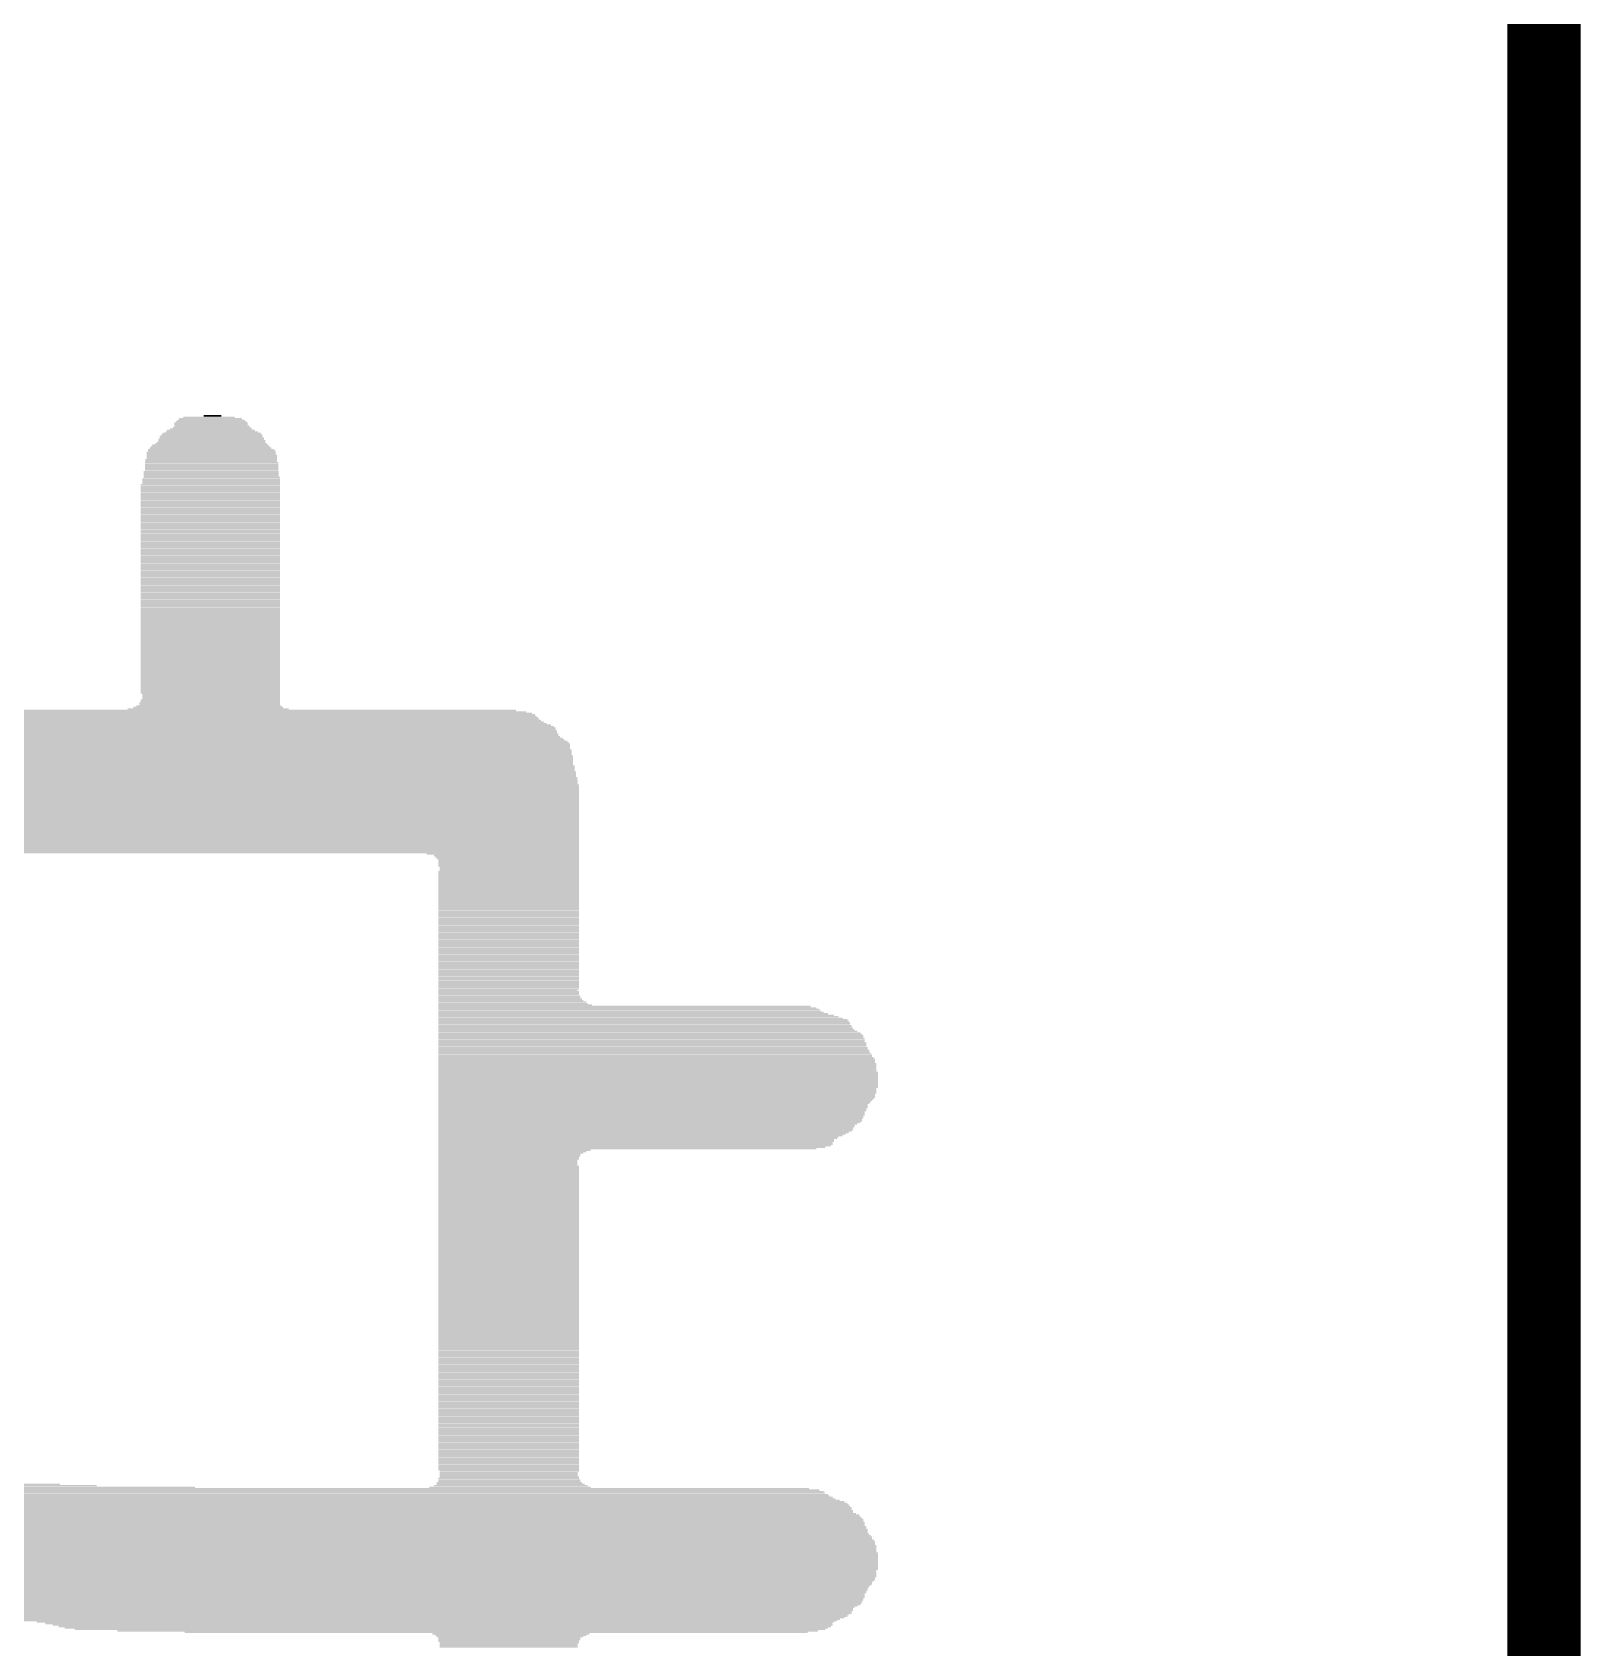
# Model space of a CAD drawing. Extents: x -10.8 to 30.8, y -20.2 to 41.7.
# Drawn here: x 22.78 to 25.463, y 27.327 to 30.126 of the extents above; entities that cross this region are included whole.
import ezdxf

# ---------------------------------------------------------------- set-up
doc = ezdxf.new("R2010")
doc.units = 0
doc.layers.add('21', color=253, linetype='CONTINUOUS')

# ---------------------------------------------------------------- blocks, each defined once
blk = doc.blocks.new('RECT')
blk.add_solid([(-0.5, -0.5), (0.5, -0.5), (-0.5, 0.5), (0.5, 0.5)])

msp = doc.modelspace()

# ---------------------------------------------------------------- linework, layer by layer
at = {"layer": '21', "const_width": 0.127}
msp.add_lwpolyline([(25.4, 35.56), (25.4, -15.24)], dxfattribs=at)

# ---------------------------------------------------------------- block references
at = {"layer": '21', "yscale": 0.0025}
for p, xscale in [((23.0899, 29.4513), 0.1219), ((23.0899, 29.4538), 0.1168), ((23.0886, 29.4564), 0.1092), ((23.0861, 29.4589), 0.0889), ((23.0924, 29.4615), 0.0305), ((23.0911, 29.4234), 0.1803), ((23.0899, 29.4259), 0.1778), ((23.0911, 29.4284), 0.1753), ((23.0911, 29.431), 0.1702), ((23.0911, 29.4335), 0.16), ((23.0899, 29.4361), 0.1524), ((23.0899, 29.4386), 0.1422), ((23.0911, 29.4411), 0.1346), ((23.0899, 29.4488), 0.127), ((23.0899, 29.4462), 0.127), ((23.0911, 29.4437), 0.1295), ((23.0899, 29.398), 0.2235), ((23.0899, 29.3954), 0.2235), ((23.0911, 29.4005), 0.221), ((23.0899, 29.403), 0.2184), ((23.0886, 29.4056), 0.2108), ((23.0886, 29.4081), 0.2057), ((23.0886, 29.4107), 0.2007), ((23.0899, 29.4132), 0.193), ((23.0899, 29.4157), 0.188), ((23.0911, 29.4183), 0.1854), ((23.0899, 29.4208), 0.1829), ((23.0899, 29.3853), 0.2286), ((23.0899, 29.3827), 0.2286), ((23.0911, 29.3802), 0.2311), ((23.0911, 29.3776), 0.2311), ((23.0911, 29.3751), 0.2311), ((23.0911, 29.3726), 0.2311), ((23.0911, 29.37), 0.2311), ((23.0911, 29.3675), 0.2311), ((23.0911, 29.3929), 0.2261), ((23.0911, 29.3903), 0.2261), ((23.0911, 29.3878), 0.2261), ((23.0886, 29.3421), 0.2413), ((23.0886, 29.3395), 0.2413), ((23.0899, 29.3522), 0.2388), ((23.0899, 29.3497), 0.2388), ((23.0899, 29.3472), 0.2388), ((23.0899, 29.3446), 0.2388), ((23.0911, 29.3548), 0.2362), ((23.0899, 29.3649), 0.2337), ((23.0899, 29.3624), 0.2337), ((23.0899, 29.3599), 0.2337), ((23.0899, 29.3573), 0.2337), ((23.0886, 29.337), 0.2413), ((23.0886, 29.3345), 0.2413), ((23.0886, 29.3319), 0.2413), ((23.0886, 29.3294), 0.2413), ((23.0886, 29.3268), 0.2413), ((23.0886, 29.3243), 0.2413), ((23.0886, 29.3218), 0.2413), ((23.0886, 29.3192), 0.2413), ((23.0886, 29.3167), 0.2413), ((23.0886, 29.3141), 0.2413), ((23.0886, 29.3116), 0.2413), ((23.0886, 29.3091), 0.2413), ((23.0886, 29.3065), 0.2413), ((23.0886, 29.304), 0.2413), ((23.0886, 29.3014), 0.2413), ((23.0886, 29.2989), 0.2413), ((23.0886, 29.2964), 0.2413), ((23.0886, 29.2938), 0.2413), ((23.0886, 29.2913), 0.2413), ((23.0886, 29.2887), 0.2413), ((23.0886, 29.2862), 0.2413), ((23.0886, 29.2837), 0.2413), ((23.0886, 29.2811), 0.2413), ((23.0886, 29.2786), 0.2413), ((23.0886, 29.276), 0.2413), ((23.0886, 29.2735), 0.2413), ((23.0886, 29.271), 0.2413), ((23.0886, 29.2684), 0.2413), ((23.0886, 29.2659), 0.2413), ((23.0886, 29.2633), 0.2413), ((23.0886, 29.2608), 0.2413), ((23.0886, 29.2583), 0.2413), ((23.0886, 29.2557), 0.2413), ((23.0886, 29.2532), 0.2413), ((23.0886, 29.2506), 0.2413), ((23.0886, 29.2481), 0.2413), ((23.0886, 29.2456), 0.2413), ((23.0886, 29.243), 0.2413), ((23.0886, 29.2405), 0.2413), ((23.0886, 29.2379), 0.2413), ((23.0886, 29.2354), 0.2413), ((23.0886, 29.2329), 0.2413), ((23.0886, 29.2303), 0.2413), ((23.0886, 29.2278), 0.2413), ((23.0886, 29.2252), 0.2413), ((23.0886, 29.2227), 0.2413), ((23.0886, 29.2202), 0.2413), ((23.0886, 29.2176), 0.2413), ((23.0886, 29.2151), 0.2413), ((23.0886, 29.2125), 0.2413), ((23.0886, 29.21), 0.2413), ((23.0886, 29.2075), 0.2413), ((23.0886, 29.2049), 0.2413), ((23.0886, 29.2024), 0.2413), ((23.0886, 29.1998), 0.2413), ((23.0886, 29.1973), 0.2413), ((23.0886, 29.1948), 0.2413), ((23.0886, 29.1922), 0.2413), ((23.0886, 29.1897), 0.2413), ((23.0886, 29.1871), 0.2413), ((23.0886, 29.1846), 0.2413), ((23.0886, 29.1821), 0.2413), ((23.0886, 29.1795), 0.2413), ((23.0886, 29.177), 0.2413), ((23.0886, 29.1744), 0.2413), ((23.0886, 29.1719), 0.2413), ((23.0886, 29.1694), 0.2413), ((23.0886, 29.1668), 0.2413), ((23.0886, 29.1643), 0.2413), ((23.0886, 29.1617), 0.2413), ((23.0886, 29.1592), 0.2413), ((23.0886, 29.1567), 0.2413), ((23.0886, 29.1541), 0.2413), ((23.0886, 29.1516), 0.2413), ((23.0886, 29.149), 0.2413), ((23.0886, 29.1465), 0.2413), ((23.0886, 29.144), 0.2413), ((23.0886, 29.1414), 0.2413), ((23.0886, 29.1389), 0.2413), ((23.0886, 29.1363), 0.2413), ((23.0886, 29.1338), 0.2413), ((23.0886, 29.1313), 0.2413), ((23.0886, 29.1287), 0.2413), ((23.0886, 29.1262), 0.2413), ((23.0886, 29.1236), 0.2413), ((23.0886, 29.1211), 0.2413), ((23.0886, 29.1186), 0.2413), ((23.0886, 29.116), 0.2413), ((23.0886, 29.1135), 0.2413), ((23.0886, 29.1109), 0.2413), ((23.0886, 29.1084), 0.2413), ((23.0886, 29.1059), 0.2413), ((23.0886, 29.1033), 0.2413), ((23.0886, 29.1008), 0.2413), ((23.0886, 29.0982), 0.2413), ((23.0886, 29.0957), 0.2413), ((23.0886, 29.0932), 0.2413), ((23.0886, 29.0906), 0.2413), ((23.0886, 29.0881), 0.2413), ((23.0886, 29.0855), 0.2413), ((23.0886, 29.083), 0.2413), ((23.0886, 29.0805), 0.2413), ((23.0886, 29.0779), 0.2413), ((23.0886, 29.0754), 0.2413), ((23.0886, 29.0728), 0.2413), ((23.0886, 29.0703), 0.2413), ((23.0886, 29.0678), 0.2413), ((23.0886, 29.0652), 0.2413), ((23.0886, 29.0627), 0.2413), ((23.0886, 29.0601), 0.2413), ((23.0886, 29.0576), 0.2413), ((23.0886, 29.0551), 0.2413), ((23.0886, 29.0525), 0.2413), ((23.0886, 29.05), 0.2413), ((23.0886, 29.0474), 0.2413), ((23.0886, 29.0449), 0.2413), ((23.0886, 29.0424), 0.2413), ((23.0886, 29.0398), 0.2413), ((23.0886, 29.0373), 0.2413), ((23.0886, 29.0347), 0.2413), ((23.0886, 29.0322), 0.2413), ((23.0886, 29.0297), 0.2413), ((23.0886, 29.0271), 0.2413), ((23.0886, 29.0246), 0.2413), ((23.0886, 29.022), 0.2413), ((23.0886, 29.0195), 0.2413), ((23.0886, 29.017), 0.2413), ((23.0886, 29.0144), 0.2413), ((23.0886, 29.0119), 0.2413), ((23.0886, 29.0093), 0.2413), ((23.0886, 29.0068), 0.2413), ((23.0886, 29.0043), 0.2413), ((23.0886, 29.0017), 0.2413), ((23.0886, 28.9992), 0.2413), ((23.0886, 28.9966), 0.2413), ((23.0886, 28.9941), 0.2413), ((23.0886, 28.9916), 0.2413), ((23.0886, 28.989), 0.2413), ((23.0886, 28.9865), 0.2413), ((23.0886, 28.9839), 0.2413), ((23.0886, 28.9814), 0.2413), ((23.0899, 28.9789), 0.2388), ((23.0899, 28.9763), 0.2388), ((22.2529, 28.9484), 2.7661), ((22.2529, 28.9509), 2.7305), ((23.0848, 28.9535), 0.2794), ((23.0848, 28.956), 0.2591), ((23.0861, 28.9585), 0.2515), ((23.0873, 28.9636), 0.2438), ((23.0873, 28.9611), 0.2438), ((23.0886, 28.9687), 0.2413), ((23.0886, 28.9662), 0.2413), ((23.0899, 28.9738), 0.2388), ((23.0899, 28.9712), 0.2388), ((22.2542, 28.9204), 2.8651), ((22.2542, 28.923), 2.86), ((22.2542, 28.9255), 2.8499), ((22.2542, 28.9281), 2.8346), ((22.2542, 28.9306), 2.8245), ((22.2542, 28.9331), 2.8143), ((22.2529, 28.9382), 2.8067), ((22.2542, 28.9357), 2.8092), ((22.2529, 28.9408), 2.8016), ((22.2529, 28.9433), 2.7965), ((22.2542, 28.9458), 2.7838), ((22.2542, 28.8925), 2.9159), ((22.2529, 28.8976), 2.9083), ((22.2542, 28.895), 2.9108), ((22.2529, 28.9001), 2.8981), ((22.2542, 28.9027), 2.8905), ((22.2529, 28.9052), 2.8829), ((22.2529, 28.9077), 2.8778), ((22.2529, 28.9128), 2.8727), ((22.2542, 28.9103), 2.8753), ((22.2529, 28.9179), 2.8677), ((22.2542, 28.9154), 2.8702), ((22.2529, 28.8646), 2.9286), ((22.2529, 28.8773), 2.9235), ((22.2529, 28.8747), 2.9235), ((22.2542, 28.8722), 2.9261), ((22.2542, 28.8696), 2.9261), ((22.2542, 28.8671), 2.9261), ((22.2529, 28.8874), 2.9185), ((22.2529, 28.8849), 2.9185), ((22.2542, 28.8823), 2.921), ((22.2542, 28.8798), 2.921), ((22.2542, 28.89), 2.9159), ((22.2517, 28.8392), 2.9413), ((22.2517, 28.8366), 2.9413), ((22.2529, 28.8442), 2.9388), ((22.2529, 28.8417), 2.9388), ((22.2529, 28.8519), 2.9337), ((22.2529, 28.8493), 2.9337), ((22.2529, 28.8468), 2.9337), ((22.2529, 28.862), 2.9286), ((22.2529, 28.8595), 2.9286), ((22.2529, 28.8569), 2.9286), ((22.2542, 28.8544), 2.9312), ((22.2517, 28.8188), 2.9515), ((22.2517, 28.8163), 2.9515), ((22.2517, 28.8138), 2.9515), ((22.2517, 28.8112), 2.9515), ((22.2517, 28.8087), 2.9515), ((22.2529, 28.8214), 2.9489), ((22.2517, 28.829), 2.9464), ((22.2517, 28.8265), 2.9464), ((22.2517, 28.8239), 2.9464), ((22.2529, 28.8341), 2.9439), ((22.2529, 28.8315), 2.9439), ((22.2517, 28.8061), 2.9515), ((22.2517, 28.8036), 2.9515), ((22.2517, 28.8011), 2.9515), ((22.2517, 28.7985), 2.9515), ((22.2517, 28.796), 2.9515), ((22.2517, 28.7934), 2.9515), ((22.2517, 28.7909), 2.9515), ((22.2517, 28.7884), 2.9515), ((22.2517, 28.7858), 2.9515), ((22.2517, 28.7833), 2.9515), ((22.2517, 28.7807), 2.9515), ((22.2517, 28.7782), 2.9515), ((22.2517, 28.7757), 2.9515), ((22.2517, 28.7731), 2.9515), ((22.2517, 28.7706), 2.9515), ((22.2517, 28.768), 2.9515), ((22.2517, 28.7655), 2.9515), ((22.2517, 28.763), 2.9515), ((22.2517, 28.7604), 2.9515), ((22.2517, 28.7579), 2.9515), ((22.2517, 28.7553), 2.9515), ((22.2517, 28.7528), 2.9515), ((22.2517, 28.7503), 2.9515), ((22.2517, 28.7477), 2.9515), ((22.2517, 28.7452), 2.9515), ((22.2517, 28.7426), 2.9515), ((22.2517, 28.7401), 2.9515), ((22.2517, 28.7376), 2.9515), ((22.2517, 28.735), 2.9515), ((22.2517, 28.7325), 2.9515), ((22.2517, 28.7299), 2.9515), ((22.2517, 28.7274), 2.9515), ((22.2517, 28.7249), 2.9515), ((22.2517, 28.7223), 2.9515), ((22.2517, 28.7198), 2.9515), ((22.2517, 28.7172), 2.9515), ((22.2517, 28.7147), 2.9515), ((22.2517, 28.7122), 2.9515), ((22.2517, 28.7096), 2.9515), ((22.2517, 28.7071), 2.9515), ((22.2517, 28.7045), 2.9515), ((23.5953, 28.702), 0.2642), ((23.6017, 28.6995), 0.2515), ((23.6029, 28.6969), 0.2489), ((23.6042, 28.6944), 0.2464), ((23.6055, 28.6918), 0.2438), ((23.6055, 28.6893), 0.2438), ((23.6055, 28.6868), 0.2438), ((23.6055, 28.6842), 0.2438), ((23.6055, 28.6817), 0.2438), ((23.6055, 28.6715), 0.2438), ((23.6055, 28.669), 0.2438), ((23.6068, 28.6791), 0.2413), ((23.6068, 28.6766), 0.2413), ((23.6068, 28.6741), 0.2413), ((23.6055, 28.6664), 0.2438), ((23.6055, 28.6639), 0.2438), ((23.6055, 28.6614), 0.2438), ((23.6055, 28.6588), 0.2438), ((23.6055, 28.6563), 0.2438), ((23.6055, 28.6537), 0.2438), ((23.6055, 28.6512), 0.2438), ((23.6055, 28.6487), 0.2438), ((23.6055, 28.6461), 0.2438), ((23.6055, 28.6436), 0.2438), ((23.6055, 28.641), 0.2438), ((23.6055, 28.6385), 0.2438), ((23.6055, 28.636), 0.2438), ((23.6055, 28.6334), 0.2438), ((23.6055, 28.6309), 0.2438), ((23.6055, 28.6283), 0.2438), ((23.6055, 28.6258), 0.2438), ((23.6055, 28.6233), 0.2438), ((23.6055, 28.6207), 0.2438), ((23.6055, 28.6182), 0.2438), ((23.6055, 28.6156), 0.2438), ((23.6055, 28.6131), 0.2438), ((23.6055, 28.6106), 0.2438), ((23.6055, 28.608), 0.2438), ((23.6055, 28.6055), 0.2438), ((23.6055, 28.6029), 0.2438), ((23.6055, 28.6004), 0.2438), ((23.6055, 28.5979), 0.2438), ((23.6055, 28.5953), 0.2438), ((23.6055, 28.5928), 0.2438), ((23.6055, 28.5902), 0.2438), ((23.6055, 28.5877), 0.2438), ((23.6055, 28.5852), 0.2438), ((23.6055, 28.5826), 0.2438), ((23.6055, 28.5801), 0.2438), ((23.6055, 28.5775), 0.2438), ((23.6055, 28.575), 0.2438), ((23.6055, 28.5725), 0.2438), ((23.6055, 28.5699), 0.2438), ((23.6055, 28.5674), 0.2438), ((23.6055, 28.5648), 0.2438), ((23.6055, 28.5623), 0.2438), ((23.6055, 28.5598), 0.2438), ((23.6055, 28.5572), 0.2438), ((23.6055, 28.5547), 0.2438), ((23.6055, 28.5521), 0.2438), ((23.6055, 28.5496), 0.2438), ((23.6055, 28.5471), 0.2438), ((23.6055, 28.5445), 0.2438), ((23.6055, 28.542), 0.2438), ((23.6055, 28.5394), 0.2438), ((23.6055, 28.5369), 0.2438), ((23.6055, 28.5344), 0.2438), ((23.6055, 28.5318), 0.2438), ((23.6055, 28.5293), 0.2438), ((23.6055, 28.5267), 0.2438), ((23.6055, 28.5242), 0.2438), ((23.6055, 28.5217), 0.2438), ((23.6055, 28.5191), 0.2438), ((23.6055, 28.5166), 0.2438), ((23.6055, 28.514), 0.2438), ((23.6055, 28.5115), 0.2438), ((23.6055, 28.509), 0.2438), ((23.6055, 28.5064), 0.2438), ((23.6055, 28.5039), 0.2438), ((23.6055, 28.5013), 0.2438), ((23.6055, 28.4988), 0.2438), ((23.6055, 28.4963), 0.2438), ((23.6055, 28.4937), 0.2438), ((23.6055, 28.4912), 0.2438), ((23.6055, 28.4886), 0.2438), ((23.6055, 28.4861), 0.2438), ((23.6055, 28.4836), 0.2438), ((23.6055, 28.481), 0.2438), ((23.6055, 28.4785), 0.2438), ((23.6055, 28.4759), 0.2438), ((23.6055, 28.4734), 0.2438), ((23.6042, 28.4658), 0.2413), ((23.6118, 28.4455), 0.2565), ((23.6055, 28.4709), 0.2438), ((23.6055, 28.4683), 0.2438), ((23.6055, 28.4632), 0.2438), ((23.6055, 28.4607), 0.2438), ((23.6055, 28.4582), 0.2438), ((23.6068, 28.4556), 0.2464), ((23.6068, 28.4531), 0.2464), ((23.608, 28.4505), 0.2489), ((23.6093, 28.448), 0.2515), ((23.6131, 28.4429), 0.2591), ((23.6169, 28.4404), 0.2667), ((23.8062, 28.4378), 0.6452), ((23.8112, 28.4353), 0.6553), ((23.8138, 28.4328), 0.6604), ((23.815, 28.4302), 0.6629), ((23.8176, 28.4277), 0.668), ((23.8214, 28.4251), 0.6756), ((23.8265, 28.4226), 0.6858), ((23.8303, 28.4201), 0.6934), ((23.8341, 28.4175), 0.701), ((23.8404, 28.4099), 0.7137), ((23.8404, 28.4074), 0.7137), ((23.8379, 28.415), 0.7087), ((23.8392, 28.4124), 0.7112), ((23.8417, 28.4048), 0.7163), ((23.8417, 28.4023), 0.7163), ((23.843, 28.3997), 0.7188), ((23.8443, 28.3972), 0.7214), ((23.8468, 28.3947), 0.7264), ((23.8493, 28.3921), 0.7315), ((23.8506, 28.3896), 0.7341), ((23.8544, 28.3743), 0.7417), ((23.8544, 28.3718), 0.7417), ((23.8544, 28.3693), 0.7417), ((23.8519, 28.387), 0.7366), ((23.8519, 28.3845), 0.7366), ((23.8531, 28.382), 0.7391), ((23.8531, 28.3794), 0.7391), ((23.8531, 28.3769), 0.7391), ((23.8557, 28.3667), 0.7442), ((23.8557, 28.3642), 0.7442), ((23.857, 28.3616), 0.7468), ((23.862, 28.3464), 0.7569), ((23.862, 28.3439), 0.7569), ((23.862, 28.3413), 0.7569), ((23.8633, 28.3388), 0.7595), ((23.8633, 28.3362), 0.7595), ((23.8633, 28.3337), 0.7595), ((23.857, 28.3591), 0.7468), ((23.8582, 28.3566), 0.7493), ((23.8595, 28.354), 0.7518), ((23.8595, 28.3515), 0.7518), ((23.8608, 28.3489), 0.7544), ((23.8633, 28.3312), 0.7595), ((23.8633, 28.3286), 0.7595), ((23.8633, 28.3261), 0.7595), ((23.8646, 28.3235), 0.762), ((23.8646, 28.321), 0.762), ((23.8646, 28.3185), 0.762), ((23.8646, 28.3159), 0.762), ((23.8646, 28.3134), 0.762), ((23.8646, 28.3108), 0.762), ((23.8646, 28.3083), 0.762), ((23.8646, 28.3058), 0.762), ((23.8633, 28.2956), 0.7595), ((23.8633, 28.2931), 0.7595), ((23.8633, 28.2905), 0.7595), ((23.8633, 28.288), 0.7595), ((23.862, 28.2854), 0.7569), ((23.862, 28.2829), 0.7569), ((23.862, 28.2804), 0.7569), ((23.8646, 28.3032), 0.762), ((23.8646, 28.3007), 0.762), ((23.8646, 28.2981), 0.762), ((23.8608, 28.2778), 0.7544), ((23.8595, 28.2753), 0.7518), ((23.8544, 28.26), 0.7417), ((23.8544, 28.2575), 0.7417), ((23.8582, 28.2727), 0.7493), ((23.857, 28.2702), 0.7468), ((23.8557, 28.2677), 0.7442), ((23.8557, 28.2651), 0.7442), ((23.8557, 28.2626), 0.7442), ((23.8531, 28.255), 0.7391), ((23.8531, 28.2524), 0.7391), ((23.8531, 28.2499), 0.7391), ((23.8519, 28.2473), 0.7366), ((23.8519, 28.2448), 0.7366), ((23.8506, 28.2423), 0.7341), ((23.8506, 28.2397), 0.7341), ((23.8493, 28.2372), 0.7315), ((23.8468, 28.2346), 0.7264), ((23.8443, 28.2321), 0.7214), ((23.8443, 28.2296), 0.7214), ((23.843, 28.227), 0.7188), ((23.843, 28.2245), 0.7188), ((23.8417, 28.2219), 0.7163), ((23.8392, 28.2194), 0.7112), ((23.8252, 28.2016), 0.6833), ((23.8252, 28.1991), 0.6833), ((23.8239, 28.1965), 0.6807), ((23.8366, 28.2169), 0.7061), ((23.8341, 28.2143), 0.701), ((23.8303, 28.2118), 0.6934), ((23.829, 28.2092), 0.6909), ((23.8265, 28.2067), 0.6858), ((23.8265, 28.2042), 0.6858), ((23.8189, 28.194), 0.6706), ((23.8112, 28.1915), 0.6553), ((23.6118, 28.1864), 0.2565), ((23.6042, 28.1711), 0.2413), ((23.6042, 28.1686), 0.2413), ((23.6042, 28.1661), 0.2413), ((23.6042, 28.1635), 0.2413), ((23.6157, 28.1889), 0.2642), ((23.6093, 28.1838), 0.2515), ((23.6068, 28.1813), 0.2464), ((23.6068, 28.1788), 0.2464), ((23.6055, 28.1762), 0.2438), ((23.6055, 28.1737), 0.2438), ((23.6055, 28.161), 0.2438), ((23.6055, 28.1584), 0.2438), ((23.6055, 28.1559), 0.2438), ((23.6055, 28.1534), 0.2438), ((23.6055, 28.1508), 0.2438), ((23.6055, 28.1483), 0.2438), ((23.6055, 28.1457), 0.2438), ((23.6055, 28.1432), 0.2438), ((23.6055, 28.1407), 0.2438), ((23.6055, 28.1381), 0.2438), ((23.6055, 28.1356), 0.2438), ((23.6055, 28.133), 0.2438), ((23.6055, 28.1305), 0.2438), ((23.6055, 28.128), 0.2438), ((23.6055, 28.1254), 0.2438), ((23.6055, 28.1229), 0.2438), ((23.6055, 28.1203), 0.2438), ((23.6055, 28.1178), 0.2438), ((23.6055, 28.1153), 0.2438), ((23.6055, 28.1127), 0.2438), ((23.6055, 28.1102), 0.2438), ((23.6055, 28.1076), 0.2438), ((23.6055, 28.1051), 0.2438), ((23.6055, 28.1026), 0.2438), ((23.6055, 28.1), 0.2438), ((23.6055, 28.0975), 0.2438), ((23.6055, 28.0949), 0.2438), ((23.6055, 28.0924), 0.2438), ((23.6055, 28.0899), 0.2438), ((23.6055, 28.0873), 0.2438), ((23.6055, 28.0848), 0.2438), ((23.6055, 28.0822), 0.2438), ((23.6055, 28.0797), 0.2438), ((23.6055, 28.0772), 0.2438), ((23.6055, 28.0746), 0.2438), ((23.6055, 28.0721), 0.2438), ((23.6055, 28.0695), 0.2438), ((23.6055, 28.067), 0.2438), ((23.6055, 28.0645), 0.2438), ((23.6055, 28.0619), 0.2438), ((23.6055, 28.0594), 0.2438), ((23.6055, 28.0568), 0.2438), ((23.6055, 28.0543), 0.2438), ((23.6055, 28.0518), 0.2438), ((23.6055, 28.0492), 0.2438), ((23.6055, 28.0467), 0.2438), ((23.6055, 28.0441), 0.2438), ((23.6055, 28.0416), 0.2438), ((23.6055, 28.0391), 0.2438), ((23.6055, 28.0365), 0.2438), ((23.6055, 28.034), 0.2438), ((23.6055, 28.0314), 0.2438), ((23.6055, 28.0289), 0.2438), ((23.6055, 28.0264), 0.2438), ((23.6055, 28.0238), 0.2438), ((23.6055, 28.0213), 0.2438), ((23.6055, 28.0187), 0.2438), ((23.6055, 28.0162), 0.2438), ((23.6055, 28.0137), 0.2438), ((23.6055, 28.0111), 0.2438), ((23.6055, 28.0086), 0.2438), ((23.6055, 28.006), 0.2438), ((23.6055, 28.0035), 0.2438), ((23.6055, 28.001), 0.2438), ((23.6055, 27.9984), 0.2438), ((23.6055, 27.9959), 0.2438), ((23.6055, 27.9933), 0.2438), ((23.6055, 27.9908), 0.2438), ((23.6055, 27.9883), 0.2438), ((23.6055, 27.9857), 0.2438), ((23.6055, 27.9832), 0.2438), ((23.6055, 27.9806), 0.2438), ((23.6055, 27.9781), 0.2438), ((23.6055, 27.9756), 0.2438), ((23.6055, 27.973), 0.2438), ((23.6055, 27.9705), 0.2438), ((23.6055, 27.9679), 0.2438), ((23.6055, 27.9654), 0.2438), ((23.6055, 27.9629), 0.2438), ((23.6055, 27.9603), 0.2438), ((23.6055, 27.9578), 0.2438), ((23.6055, 27.9552), 0.2438), ((23.6055, 27.9527), 0.2438), ((23.6055, 27.9502), 0.2438), ((23.6055, 27.9476), 0.2438), ((23.6055, 27.9451), 0.2438), ((23.6055, 27.9425), 0.2438), ((23.6055, 27.94), 0.2438), ((23.6055, 27.9375), 0.2438), ((23.6055, 27.9349), 0.2438), ((23.6055, 27.9324), 0.2438), ((23.6055, 27.9298), 0.2438), ((23.6055, 27.9273), 0.2438), ((23.6055, 27.9248), 0.2438), ((23.6055, 27.9222), 0.2438), ((23.6055, 27.9197), 0.2438), ((23.6055, 27.9171), 0.2438), ((23.6055, 27.9146), 0.2438), ((23.6055, 27.9121), 0.2438), ((23.6055, 27.9095), 0.2438), ((23.6055, 27.907), 0.2438), ((23.6055, 27.9044), 0.2438), ((23.6055, 27.9019), 0.2438), ((23.6055, 27.8994), 0.2438), ((23.6055, 27.8968), 0.2438), ((23.6055, 27.8943), 0.2438), ((23.6055, 27.8917), 0.2438), ((23.6055, 27.8892), 0.2438), ((23.6055, 27.8867), 0.2438), ((23.6055, 27.8841), 0.2438), ((23.6055, 27.8816), 0.2438), ((23.6055, 27.879), 0.2438), ((23.6055, 27.8765), 0.2438), ((23.6055, 27.874), 0.2438), ((23.6055, 27.8714), 0.2438), ((23.6055, 27.8689), 0.2438), ((23.6055, 27.8663), 0.2438), ((23.6055, 27.8638), 0.2438), ((23.6055, 27.8613), 0.2438), ((23.6055, 27.8587), 0.2438), ((23.6055, 27.8562), 0.2438), ((23.6055, 27.8536), 0.2438), ((23.6055, 27.8511), 0.2438), ((23.6055, 27.8486), 0.2438), ((23.6055, 27.846), 0.2438), ((23.6055, 27.8435), 0.2438), ((23.6055, 27.8409), 0.2438), ((23.6055, 27.8384), 0.2438), ((23.6055, 27.8359), 0.2438), ((23.6055, 27.8333), 0.2438), ((23.6055, 27.8308), 0.2438), ((23.6055, 27.8282), 0.2438), ((23.6055, 27.8257), 0.2438), ((23.6055, 27.8232), 0.2438), ((23.6055, 27.8206), 0.2438), ((23.6055, 27.8181), 0.2438), ((23.6055, 27.8155), 0.2438), ((23.6055, 27.813), 0.2438), ((23.6055, 27.8105), 0.2438), ((23.6055, 27.8079), 0.2438), ((23.6055, 27.8054), 0.2438), ((23.6055, 27.8028), 0.2438), ((23.6055, 27.8003), 0.2438), ((23.6055, 27.7978), 0.2438), ((23.6055, 27.7952), 0.2438), ((23.6055, 27.7927), 0.2438), ((23.6055, 27.7901), 0.2438), ((23.6055, 27.7876), 0.2438), ((23.6055, 27.7851), 0.2438), ((23.6055, 27.7825), 0.2438), ((23.6055, 27.78), 0.2438), ((23.6055, 27.7774), 0.2438), ((23.6055, 27.7749), 0.2438), ((23.6055, 27.7724), 0.2438), ((23.6055, 27.7698), 0.2438), ((23.6055, 27.7673), 0.2438), ((23.6055, 27.7647), 0.2438), ((23.6055, 27.7622), 0.2438), ((23.6055, 27.7597), 0.2438), ((23.6055, 27.7571), 0.2438), ((23.6055, 27.7546), 0.2438), ((23.6055, 27.752), 0.2438), ((23.6055, 27.7495), 0.2438), ((23.6055, 27.747), 0.2438), ((23.6055, 27.7444), 0.2438), ((23.6055, 27.7419), 0.2438), ((23.6055, 27.7393), 0.2438), ((23.6055, 27.7368), 0.2438), ((23.6055, 27.7343), 0.2438), ((23.6055, 27.7317), 0.2438), ((23.6055, 27.7292), 0.2438), ((23.6055, 27.7266), 0.2438), ((23.6055, 27.7241), 0.2438), ((23.6055, 27.7216), 0.2438), ((23.6055, 27.719), 0.2438), ((23.6055, 27.7165), 0.2438), ((23.6055, 27.7139), 0.2438), ((23.6055, 27.7114), 0.2438), ((23.6055, 27.7089), 0.2438), ((23.6055, 27.7063), 0.2438), ((23.6055, 27.7038), 0.2438), ((23.6055, 27.7012), 0.2438), ((23.6055, 27.6987), 0.2438), ((23.6055, 27.6962), 0.2438), ((23.6055, 27.6936), 0.2438), ((23.6055, 27.6911), 0.2438), ((23.6055, 27.6885), 0.2438), ((23.6055, 27.686), 0.2438), ((23.6055, 27.6835), 0.2438), ((23.6055, 27.6809), 0.2438), ((23.6055, 27.6784), 0.2438), ((23.6055, 27.6758), 0.2438), ((23.6055, 27.6733), 0.2438), ((23.6055, 27.6708), 0.2438), ((23.6055, 27.6682), 0.2438), ((23.6055, 27.6657), 0.2438), ((23.6055, 27.6631), 0.2438), ((23.6055, 27.6606), 0.2438), ((23.6055, 27.6581), 0.2438), ((23.6055, 27.6555), 0.2438), ((23.6055, 27.653), 0.2438), ((23.6055, 27.6504), 0.2438), ((23.6055, 27.6479), 0.2438), ((23.6055, 27.6454), 0.2438), ((23.6055, 27.6428), 0.2438), ((23.6055, 27.6403), 0.2438), ((23.6055, 27.6377), 0.2438), ((23.6055, 27.6352), 0.2438), ((23.6068, 27.6327), 0.2413), ((22.2402, 27.6098), 1.176), ((22.2771, 27.6073), 1.2294), ((22.5082, 27.6047), 1.1074), ((23.608, 27.6047), 0.2794), ((23.6093, 27.6073), 0.2667), ((23.6068, 27.6123), 0.2515), ((23.6093, 27.6098), 0.2565), ((23.6055, 27.62), 0.2438), ((23.6068, 27.6174), 0.2464), ((23.6068, 27.6149), 0.2464), ((23.6055, 27.6301), 0.2388), ((23.6055, 27.6276), 0.2388), ((23.6055, 27.625), 0.2388), ((23.6068, 27.6225), 0.2413), ((23.0454, 27.6022), 2.1615), ((23.0581, 27.5996), 2.1717), ((23.0645, 27.5971), 2.1742), ((23.067, 27.5946), 2.1742), ((23.0708, 27.592), 2.1768), ((23.0721, 27.5895), 2.1793), ((23.0759, 27.5869), 2.1819), ((23.081, 27.5844), 2.1819), ((23.0873, 27.5819), 2.1844), ((23.0962, 27.5793), 2.1819), ((23.1013, 27.5768), 2.1819), ((23.1064, 27.5742), 2.1768), ((23.1089, 27.5717), 2.1768), ((23.1115, 27.5692), 2.1768), ((23.1127, 27.5666), 2.1742), ((23.1165, 27.5641), 2.1717), ((23.1178, 27.5615), 2.1692), ((23.1229, 27.559), 2.1692), ((23.1292, 27.5565), 2.1666), ((23.1343, 27.5539), 2.1615), ((23.1381, 27.5514), 2.159), ((23.1419, 27.5488), 2.1565), ((23.1432, 27.5463), 2.1539), ((23.1457, 27.5438), 2.1539), ((23.1457, 27.5412), 2.1539), ((23.147, 27.5387), 2.1514), ((23.1508, 27.5361), 2.1488), ((23.1546, 27.5336), 2.1412), ((23.1597, 27.5311), 2.1361), ((23.1648, 27.5285), 2.126), ((23.1686, 27.526), 2.1184), ((23.1724, 27.5234), 2.1158), ((23.175, 27.5209), 2.1158), ((23.1775, 27.5184), 2.1158), ((23.1775, 27.5158), 2.1158), ((23.18, 27.5133), 2.1158), ((23.1838, 27.5107), 2.1133), ((23.1877, 27.5082), 2.1057), ((23.1927, 27.5057), 2.0955), ((23.2016, 27.5031), 2.0828), ((23.208, 27.5006), 2.0701), ((23.2143, 27.498), 2.0574), ((23.2156, 27.4955), 2.0549), ((23.2169, 27.493), 2.0523), ((23.2194, 27.4904), 2.0523), ((23.2207, 27.4879), 2.0498), ((23.2219, 27.4853), 2.0472), ((23.2283, 27.4828), 2.0345), ((23.2334, 27.4803), 2.0244), ((23.241, 27.4777), 2.0091), ((23.2461, 27.4752), 1.999), ((23.2512, 27.4726), 1.9888), ((23.2537, 27.4701), 1.9837), ((23.255, 27.4676), 1.9812), ((23.2562, 27.465), 1.9787), ((23.2575, 27.4625), 1.9761), ((23.2575, 27.4599), 1.971), ((23.2626, 27.4574), 1.9609), ((23.2702, 27.4549), 1.9456), ((23.2778, 27.4523), 1.9304), ((23.2816, 27.4498), 1.9228), ((23.2855, 27.4472), 1.9101), ((23.288, 27.4447), 1.905), ((23.288, 27.4422), 1.8999), ((23.288, 27.4396), 1.8948), ((23.2893, 27.4371), 1.8923), ((23.2905, 27.4345), 1.8847), ((23.2943, 27.432), 1.872), ((23.3007, 27.4295), 1.8542), ((23.3236, 27.4269), 1.8085), ((23.3312, 27.4244), 1.7882), ((23.3375, 27.4218), 1.7755), ((23.3401, 27.4193), 1.7653), ((23.3439, 27.4168), 1.7577), ((23.3451, 27.4142), 1.7551), ((23.3464, 27.4117), 1.7475), ((23.3502, 27.4091), 1.7399), ((23.3566, 27.4066), 1.7221), ((23.3667, 27.4041), 1.7018), ((23.3832, 27.4015), 1.6637), ((23.3921, 27.399), 1.6358), ((23.3959, 27.3964), 1.618), ((23.3985, 27.3939), 1.6078), ((23.401, 27.3914), 1.6027), ((23.4023, 27.3888), 1.5951), ((23.4048, 27.3863), 1.59), ((23.4061, 27.3837), 1.5773), ((23.4112, 27.3812), 1.5621), ((23.4188, 27.3787), 1.5367), ((23.4493, 27.3761), 1.4605), ((23.4645, 27.3736), 1.4199), ((23.4785, 27.371), 1.3818), ((23.4848, 27.3685), 1.364), ((23.4912, 27.366), 1.3513), ((23.495, 27.3634), 1.3386), ((23.4975, 27.3609), 1.3233), ((23.5039, 27.3583), 1.3005), ((23.5344, 27.3558), 1.2141), ((23.5839, 27.3533), 1.0795), ((23.6093, 27.3507), 0.2718), ((23.6093, 27.3482), 0.2616), ((23.608, 27.3456), 0.254), ((23.6068, 27.3431), 0.2464), ((23.6068, 27.3406), 0.2464), ((23.6055, 27.338), 0.2438), ((23.6068, 27.3355), 0.2413), ((23.6055, 27.3329), 0.2388), ((23.6055, 27.3304), 0.2388), ((23.6055, 27.3279), 0.2388)]:
    msp.add_blockref('RECT', p, dxfattribs=dict(at, xscale=xscale))

doc.saveas('drawing.dxf')
